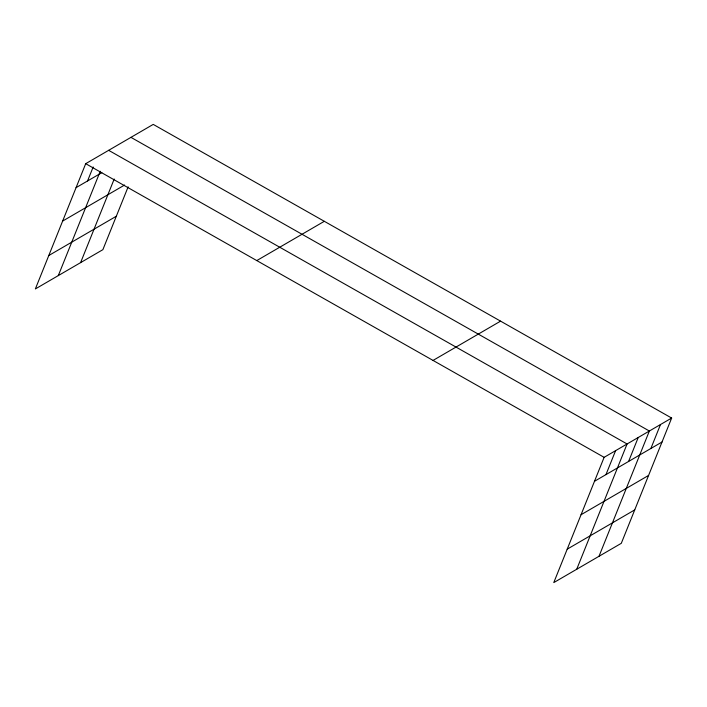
<?xml version="1.0" encoding="UTF-8"?>
<svg xmlns="http://www.w3.org/2000/svg" width="707" height="707" viewBox="0 0 707 707"><rect width="100%" height="100%" fill="white"/><g stroke="black" fill="none" stroke-linecap="round" stroke-linejoin="round"><path stroke-width="1.06" d="M671.65 418.049L604.123 457.332L553.767 582.603L621.294 543.321L671.65 418.049L153.233 124.397L85.706 163.679L35.35 288.951L102.877 249.668L128.135 186.86M87.553 180.965L93.174 166.985M58.31 275.597L100.244 171.288M80.598 262.633L114.207 179.021M605.97 474.609L615.603 450.651M576.726 569.241L627.082 443.978L108.666 150.326M628.594 461.45L638.227 437.492M599.006 556.276L649.362 431.014L130.954 137.361M650.873 448.485L660.506 424.527M76.073 187.638L101.826 172.667M62.64 221.07L124.6 185.031M48.792 255.519L116.319 216.236M256.782 260.583L324.31 221.309M433.046 360.429L500.574 321.146M594.49 481.29L662.017 442.008M581.048 514.723L648.575 475.44M567.2 549.171L634.736 509.888M85.706 163.679L604.123 457.332"/></g></svg>
